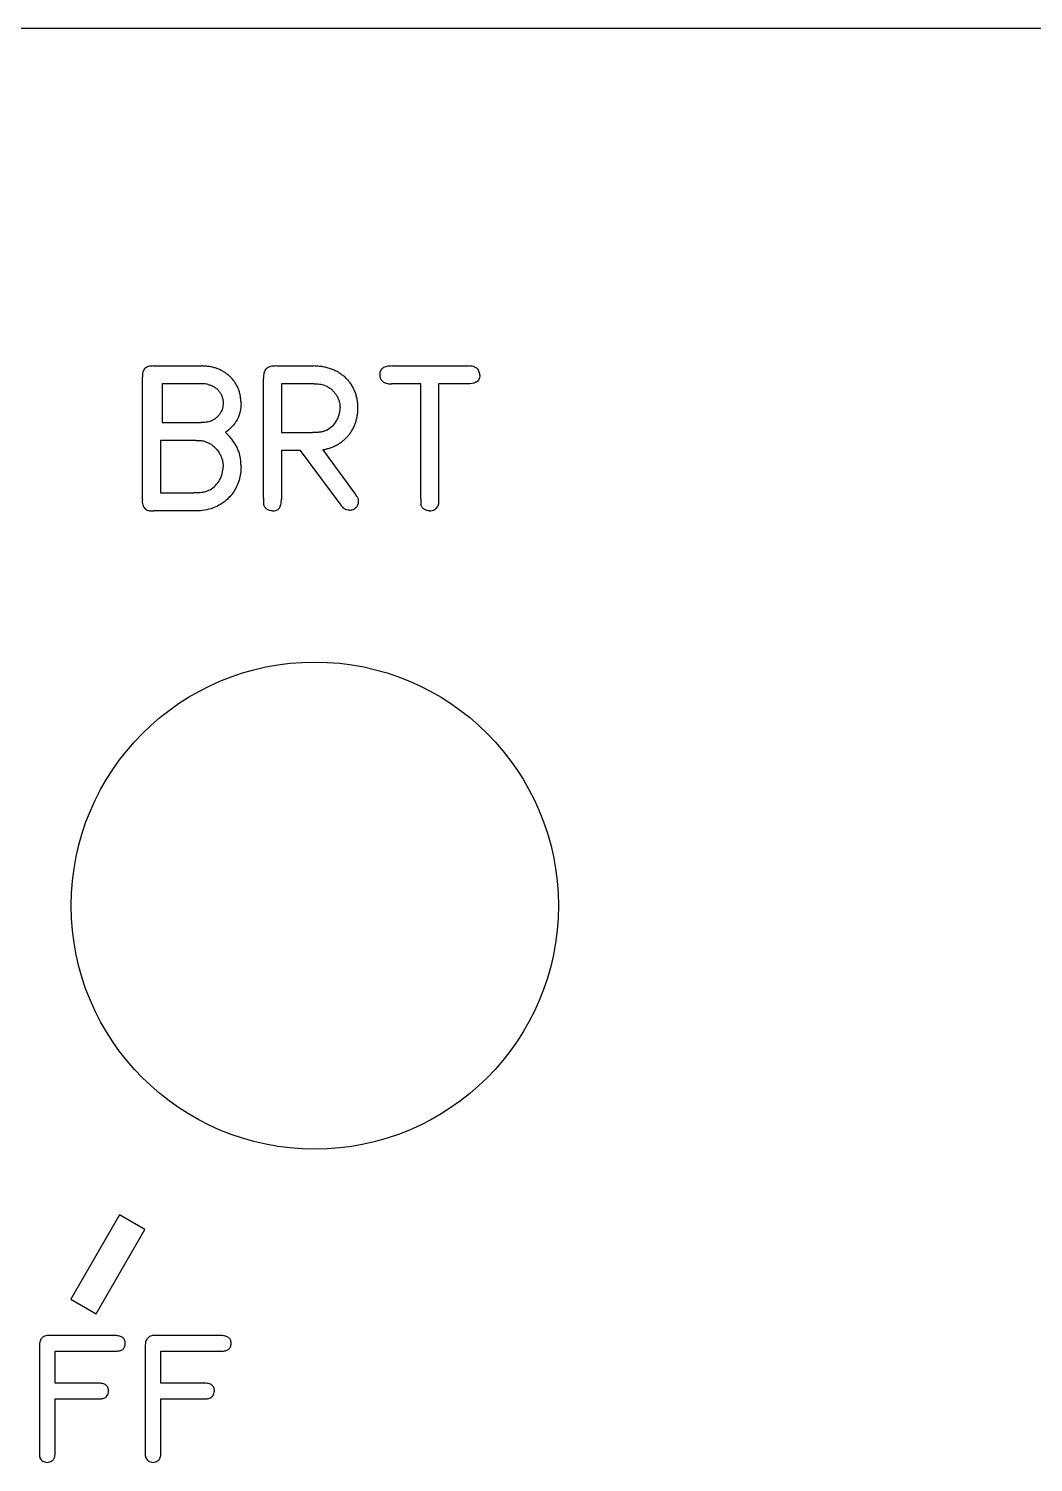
# Model space of a CAD drawing. Header units: inches. Extents: x -6.75 to 0, y -1.75 to 1.53.
# Drawn here: x -5.356 to -4.325, y 0.055 to 1.526 of the extents above; entities that cross this region are included whole.
import ezdxf

# ---------------------------------------------------------------- set-up
doc = ezdxf.new("R2010")
doc.units = ezdxf.units.IN
doc.header["$MEASUREMENT"] = 0

msp = doc.modelspace()

# ---------------------------------------------------------------- linework, layer by layer
at = {"color": 1, "linetype": 'Continuous', "lineweight": 25}
for p, q in [((-0.0625, 1.5264), (-6.6875, 1.5264)), ((-5.228, 1.1802), (-5.1777, 1.1802)), ((-5.1016, 1.1802), (-5.0638, 1.1802)), ((-4.9828, 1.1802), (-4.9048, 1.1802)), ((-5.2394, 1.0432), (-5.2394, 1.1689)), ((-5.1151, 1.0444), (-5.1152, 1.1673)), ((-5.1797, 1.1618), (-5.2193, 1.1618)), ((-5.2193, 1.1618), (-5.2193, 1.1223)), ((-5.0631, 1.1618), (-5.0968, 1.1618)), ((-5.0968, 1.1618), (-5.0968, 1.1119)), ((-4.9538, 1.1618), (-4.9839, 1.1618)), ((-4.9538, 1.0439), (-4.9538, 1.1618)), ((-4.9354, 1.1618), (-4.9354, 1.0428)), ((-4.9055, 1.1618), (-4.9354, 1.1618)), ((-5.2193, 1.1223), (-5.1793, 1.1223)), ((-5.1847, 1.1039), (-5.2209, 1.1039)), ((-5.2209, 1.1039), (-5.2209, 1.0499)), ((-5.0968, 1.1119), (-5.0647, 1.1119)), ((-5.0968, 1.0936), (-5.0968, 1.0436)), ((-5.077, 1.0936), (-5.0968, 1.0936)), ((-5.0354, 1.0374), (-5.077, 1.0936)), ((-5.0542, 1.0942), (-5.0208, 1.0482)), ((-5.2209, 1.0499), (-5.1867, 1.0499)), ((-5.1864, 1.0315), (-5.2278, 1.0315)), ((-5.263, 0.3091), (-5.313, 0.2225)), ((-5.237, 0.2941), (-5.263, 0.3091)), ((-5.287, 0.2075), (-5.237, 0.2941)), ((-5.313, 0.2225), (-5.287, 0.2075)), ((-5.2673, 0.1852), (-5.3337, 0.1852)), ((-5.1587, 0.1852), (-5.2251, 0.1852)), ((-5.3452, 0.1743), (-5.3451, 0.0657)), ((-5.3291, 0.1692), (-5.2673, 0.1692)), ((-5.3291, 0.1364), (-5.3291, 0.1692)), ((-5.2366, 0.1743), (-5.2365, 0.0657)), ((-5.2205, 0.1692), (-5.1587, 0.1692)), ((-5.2205, 0.1364), (-5.2205, 0.1692)), ((-5.2851, 0.1364), (-5.3291, 0.1364)), ((-5.1765, 0.1364), (-5.2205, 0.1364)), ((-5.3291, 0.0657), (-5.3291, 0.1203)), ((-5.3291, 0.1203), (-5.2857, 0.1203)), ((-5.2205, 0.0657), (-5.2205, 0.1203)), ((-5.2205, 0.1203), (-5.1771, 0.1203))]:
    msp.add_line(p, q, dxfattribs=at)
msp.add_circle((-5.0625, 0.6264), 0.25, dxfattribs=at)
for points, knots in [([(-5.228, 1.1802), (-5.2289, 1.1802), (-5.2307, 1.1802), (-5.2331, 1.1798), (-5.2352, 1.1789), (-5.2369, 1.1777), (-5.2381, 1.176), (-5.239, 1.174), (-5.2394, 1.1716), (-5.2394, 1.1698), (-5.2394, 1.1689)], [0, 0, 0, 0, 0.148341, 0.278025, 0.393794, 0.500901, 0.609041, 0.72391, 0.853594, 1, 1, 1, 1]), ([(-5.1382, 1.1422), (-5.1382, 1.1435), (-5.1384, 1.1462), (-5.139, 1.15), (-5.1398, 1.1537), (-5.1411, 1.1572), (-5.1427, 1.1605), (-5.1446, 1.1636), (-5.1469, 1.1666), (-5.1494, 1.1693), (-5.1523, 1.1718), (-5.1553, 1.1739), (-5.1586, 1.1758), (-5.162, 1.1774), (-5.1657, 1.1785), (-5.1695, 1.1795), (-5.1736, 1.18), (-5.1763, 1.1801), (-5.1777, 1.1802)], [0, 0, 0, 0, 0.065667, 0.129271, 0.190795, 0.251478, 0.311279, 0.370829, 0.430761, 0.492448, 0.554243, 0.615247, 0.676077, 0.737571, 0.800409, 0.864501, 0.931168, 1, 1, 1, 1]), ([(-5.1016, 1.1802), (-5.1028, 1.1802), (-5.1049, 1.1802), (-5.1078, 1.1797), (-5.1103, 1.1788), (-5.1123, 1.1774), (-5.1138, 1.1755), (-5.1148, 1.1731), (-5.1152, 1.1703), (-5.1152, 1.1684), (-5.1152, 1.1673)], [0, 0, 0, 0, 0.15381, 0.286923, 0.403921, 0.512584, 0.619487, 0.731595, 0.857204, 1, 1, 1, 1]), ([(-5.0182, 1.1374), (-5.0183, 1.1389), (-5.0184, 1.142), (-5.019, 1.1464), (-5.0201, 1.1507), (-5.0215, 1.1547), (-5.0233, 1.1584), (-5.0255, 1.162), (-5.028, 1.1652), (-5.031, 1.1683), (-5.0342, 1.171), (-5.0377, 1.1734), (-5.0415, 1.1755), (-5.0455, 1.1771), (-5.0497, 1.1785), (-5.0542, 1.1794), (-5.0589, 1.18), (-5.0622, 1.1801), (-5.0638, 1.1802)], [0, 0, 0, 0, 0.066973, 0.130798, 0.192516, 0.252737, 0.311919, 0.370508, 0.42962, 0.489933, 0.550435, 0.610788, 0.671641, 0.733202, 0.796041, 0.861499, 0.929372, 1, 1, 1, 1]), ([(-4.9828, 1.1802), (-4.9838, 1.1802), (-4.9858, 1.1802), (-4.9885, 1.1798), (-4.9908, 1.1791), (-4.9927, 1.1782), (-4.9941, 1.1769), (-4.9952, 1.1753), (-4.9957, 1.1734), (-4.9958, 1.1721), (-4.9958, 1.1714)], [0, 0, 0, 0, 0.173993, 0.3237329, 0.4555417, 0.5692811, 0.6753243, 0.7768703, 0.8824216, 1, 1, 1, 1]), ([(-4.8932, 1.1707), (-4.8932, 1.1714), (-4.8933, 1.1729), (-4.8939, 1.1748), (-4.8948, 1.1765), (-4.8961, 1.1779), (-4.8978, 1.1789), (-4.8998, 1.1797), (-4.9022, 1.1801), (-4.9039, 1.1802), (-4.9048, 1.1802)], [0, 0, 0, 0, 0.130829, 0.247349, 0.357249, 0.465448, 0.577582, 0.702496, 0.841047, 1, 1, 1, 1]), ([(-4.9958, 1.1714), (-4.9958, 1.1706), (-4.9957, 1.1692), (-4.9951, 1.1673), (-4.9942, 1.1655), (-4.9928, 1.1642), (-4.9911, 1.1631), (-4.989, 1.1624), (-4.9866, 1.1619), (-4.9849, 1.1619), (-4.9839, 1.1618)], [0, 0, 0, 0, 0.129367, 0.244583, 0.353255, 0.461557, 0.575019, 0.700289, 0.84096, 1, 1, 1, 1]), ([(-4.8932, 1.1707), (-4.8932, 1.1693), (-4.8934, 1.1678), (-4.8947, 1.1652), (-4.8958, 1.1642), (-4.8996, 1.162), (-4.9026, 1.1619), (-4.9055, 1.1618)], [0, 0, 0, 0, 0.25, 0.25, 0.5, 0.5, 1, 1, 1, 1]), ([(-5.1719, 1.1612), (-5.1726, 1.1614), (-5.1732, 1.1615), (-5.1738, 1.1616), (-5.1745, 1.1617), (-5.1752, 1.1618), (-5.1758, 1.1618), (-5.1771, 1.1619), (-5.1784, 1.1618), (-5.1797, 1.1618)], [0, 0, 0, 0, 0.0000502317, 0.0000502317, 0.0000502317, 0.0001005187, 0.0001005187, 0.0001005187, 0.0001999445, 0.0001999445, 0.0001999445, 0.0001999445]), ([(-5.1719, 1.1612), (-5.1708, 1.1609), (-5.1687, 1.1604), (-5.1657, 1.1588), (-5.163, 1.1569), (-5.1608, 1.1545), (-5.1589, 1.1518), (-5.1576, 1.1488), (-5.1567, 1.1456), (-5.1566, 1.1433), (-5.1565, 1.1422)], [0, 0, 0, 0, 0.128723, 0.251657, 0.374086, 0.498535, 0.624255, 0.746195, 0.871248, 1, 1, 1, 1]), ([(-5.0631, 1.1618), (-5.0618, 1.1618), (-5.0595, 1.1618), (-5.0563, 1.1615), (-5.0535, 1.1608), (-5.0519, 1.1601), (-5.0511, 1.1598)], [0, 0, 0, 0, 0.314928, 0.565668, 0.78212, 1, 1, 1, 1]), ([(-5.0511, 1.1598), (-5.05, 1.1592), (-5.0479, 1.1582), (-5.0451, 1.156), (-5.0426, 1.1535), (-5.0405, 1.1507), (-5.0388, 1.1475), (-5.0375, 1.1442), (-5.0367, 1.1407), (-5.0366, 1.1384), (-5.0365, 1.1371)], [0, 0, 0, 0, 0.125904, 0.249604, 0.372836, 0.49813, 0.624034, 0.747355, 0.872016, 1, 1, 1, 1]), ([(-5.1565, 1.1422), (-5.1566, 1.1412), (-5.1566, 1.1393), (-5.1572, 1.1366), (-5.1582, 1.134), (-5.1596, 1.1315), (-5.1612, 1.1293), (-5.1632, 1.1273), (-5.1654, 1.1256), (-5.1671, 1.1247), (-5.1679, 1.1242)], [0, 0, 0, 0, 0.127242, 0.25258, 0.374484, 0.499056, 0.623995, 0.747426, 0.872065, 1, 1, 1, 1]), ([(-5.1382, 1.1422), (-5.1382, 1.1392), (-5.1384, 1.1362), (-5.1398, 1.1305), (-5.1408, 1.1276), (-5.1437, 1.1225), (-5.1455, 1.1201), (-5.1496, 1.1157), (-5.1519, 1.1139), (-5.1543, 1.1121)], [0, 0, 0, 0, 0.25, 0.25, 0.5, 0.5, 0.75, 0.75, 1, 1, 1, 1]), ([(-5.0542, 1.0942), (-5.0529, 1.0945), (-5.0503, 1.0951), (-5.0465, 1.0962), (-5.0428, 1.0977), (-5.0394, 1.0993), (-5.0363, 1.1014), (-5.0333, 1.1036), (-5.0305, 1.1061), (-5.028, 1.1088), (-5.0258, 1.1118), (-5.0237, 1.115), (-5.0221, 1.1183), (-5.0207, 1.1218), (-5.0196, 1.1255), (-5.0188, 1.1293), (-5.0183, 1.1333), (-5.0182, 1.136), (-5.0182, 1.1374)], [0, 0, 0, 0, 0.066823, 0.131788, 0.194663, 0.256363, 0.316702, 0.377259, 0.437653, 0.498791, 0.559666, 0.620287, 0.681045, 0.741769, 0.803758, 0.867274, 0.932523, 1, 1, 1, 1]), ([(-5.0504, 1.1145), (-5.0484, 1.1156), (-5.0464, 1.1168), (-5.043, 1.12), (-5.0415, 1.1218), (-5.039, 1.1258), (-5.0381, 1.1279), (-5.0369, 1.1325), (-5.0366, 1.1348), (-5.0365, 1.1371)], [0, 0, 0, 0, 0.25, 0.25, 0.5, 0.5, 0.75, 0.75, 1, 1, 1, 1]), ([(-5.1679, 1.1242), (-5.1686, 1.1239), (-5.1701, 1.1232), (-5.1727, 1.1226), (-5.1758, 1.1223), (-5.178, 1.1223), (-5.1793, 1.1223)], [0, 0, 0, 0, 0.205292, 0.418334, 0.671202, 1, 1, 1, 1]), ([(-5.1847, 1.1039), (-5.1836, 1.1039), (-5.1816, 1.1039), (-5.179, 1.1037), (-5.1767, 1.1033), (-5.1753, 1.1028), (-5.1746, 1.1026)], [0, 0, 0, 0, 0.322614, 0.563902, 0.776806, 1, 1, 1, 1]), ([(-5.1382, 1.077), (-5.1382, 1.0787), (-5.1383, 1.082), (-5.139, 1.0868), (-5.1401, 1.0914), (-5.1419, 1.0958), (-5.1441, 1.1), (-5.1469, 1.1041), (-5.1504, 1.1082), (-5.153, 1.1108), (-5.1543, 1.1121)], [0, 0, 0, 0, 0.126513, 0.247652, 0.365785, 0.481511, 0.598969, 0.72439, 0.857306, 1, 1, 1, 1]), ([(-5.0504, 1.1145), (-5.0513, 1.114), (-5.0532, 1.1131), (-5.0558, 1.1125), (-5.0581, 1.1122), (-5.06, 1.112), (-5.0623, 1.112), (-5.0639, 1.1119), (-5.0647, 1.1119)], [0, 0, 0, 0, 0.211517, 0.424706, 0.540005, 0.674698, 0.828583, 1, 1, 1, 1]), ([(-5.1746, 1.1026), (-5.1733, 1.102), (-5.1707, 1.1011), (-5.1673, 1.0987), (-5.1642, 1.096), (-5.1616, 1.0927), (-5.1594, 1.0891), (-5.1578, 1.0852), (-5.1568, 1.081), (-5.1566, 1.0782), (-5.1565, 1.0768)], [0, 0, 0, 0, 0.124059, 0.246121, 0.368502, 0.494804, 0.62208, 0.747171, 0.872169, 1, 1, 1, 1]), ([(-5.1699, 1.0531), (-5.1679, 1.0544), (-5.166, 1.0558), (-5.1628, 1.0592), (-5.1613, 1.0611), (-5.159, 1.0653), (-5.1581, 1.0675), (-5.1568, 1.0721), (-5.1567, 1.0744), (-5.1565, 1.0768)], [0, 0, 0, 0, 0.25, 0.25, 0.5, 0.5, 0.75, 0.75, 1, 1, 1, 1]), ([(-5.1382, 1.077), (-5.1382, 1.0746), (-5.1384, 1.0723), (-5.139, 1.0676), (-5.1395, 1.0653), (-5.1415, 1.0585), (-5.1437, 1.0541), (-5.1491, 1.0464), (-5.1525, 1.0429), (-5.1582, 1.0388), (-5.1603, 1.0375), (-5.1646, 1.0354), (-5.1668, 1.0345), (-5.169, 1.0337)], [0, 0, 0, 0, 0.125, 0.125, 0.25, 0.25, 0.5, 0.5, 0.75, 0.75, 0.875, 0.875, 1, 1, 1, 1]), ([(-5.1699, 1.0531), (-5.171, 1.0525), (-5.1732, 1.0515), (-5.1762, 1.0507), (-5.1789, 1.0502), (-5.1813, 1.05), (-5.1839, 1.0499), (-5.1857, 1.0499), (-5.1867, 1.0499)], [0, 0, 0, 0, 0.207035, 0.42463, 0.544069, 0.679518, 0.831472, 1, 1, 1, 1]), ([(-5.0208, 1.0482), (-5.0207, 1.0481), (-5.0207, 1.048), (-5.0206, 1.0479), (-5.0206, 1.0478), (-5.0205, 1.0477), (-5.0204, 1.0476), (-5.0203, 1.0474), (-5.0201, 1.0473), (-5.0199, 1.0471)], [0, 0, 0, 0, 0.00000904667, 0.00000904667, 0.00000904667, 0.00001812828, 0.00001812828, 0.00001812828, 0.00003594262, 0.00003594262, 0.00003594262, 0.00003594262]), ([(-5.0175, 1.0411), (-5.0175, 1.0416), (-5.0176, 1.0427), (-5.018, 1.0442), (-5.0188, 1.0457), (-5.0195, 1.0466), (-5.0199, 1.0471)], [0, 0, 0, 0, 0.2263142, 0.4653287, 0.7196343, 1, 1, 1, 1]), ([(-5.2394, 1.0432), (-5.2395, 1.0423), (-5.2396, 1.0404), (-5.2392, 1.0379), (-5.2384, 1.0357), (-5.2371, 1.034), (-5.2354, 1.0327), (-5.2332, 1.0319), (-5.2306, 1.0314), (-5.2288, 1.0315), (-5.2278, 1.0315)], [0, 0, 0, 0, 0.147665, 0.277498, 0.390537, 0.497473, 0.603097, 0.718271, 0.848644, 1, 1, 1, 1]), ([(-5.169, 1.0337), (-5.1719, 1.0329), (-5.1747, 1.0321), (-5.1806, 1.0316), (-5.1835, 1.0315), (-5.1864, 1.0315)], [0, 0, 0, 0, 0.5, 0.5, 1, 1, 1, 1]), ([(-5.1151, 1.0444), (-5.1151, 1.0436), (-5.1152, 1.0421), (-5.1151, 1.0403), (-5.1151, 1.0391), (-5.115, 1.0385), (-5.1149, 1.0383)], [0, 0, 0, 0, 0.430234, 0.695926, 0.868127, 1, 1, 1, 1]), ([(-5.1058, 1.0315), (-5.1069, 1.0315), (-5.1079, 1.0316), (-5.1099, 1.0322), (-5.1108, 1.0327), (-5.1125, 1.0339), (-5.1132, 1.0346), (-5.1143, 1.0363), (-5.1147, 1.0373), (-5.1149, 1.0383)], [0, 0, 0, 0, 0.25, 0.25, 0.5, 0.5, 0.75, 0.75, 1, 1, 1, 1]), ([(-5.1058, 1.0315), (-5.1051, 1.0315), (-5.1038, 1.0315), (-5.1018, 1.032), (-5.1002, 1.0329), (-5.0989, 1.0343), (-5.0979, 1.0361), (-5.0972, 1.0382), (-5.0968, 1.0408), (-5.0968, 1.0426), (-5.0968, 1.0436)], [0, 0, 0, 0, 0.124533, 0.234464, 0.339256, 0.44299, 0.557001, 0.686182, 0.832719, 1, 1, 1, 1]), ([(-5.0269, 1.0323), (-5.0278, 1.0323), (-5.0286, 1.0323), (-5.0303, 1.0327), (-5.0312, 1.0331), (-5.0333, 1.0346), (-5.0344, 1.036), (-5.0354, 1.0374)], [0, 0, 0, 0, 0.25, 0.25, 0.5, 0.5, 1, 1, 1, 1]), ([(-5.0269, 1.0323), (-5.0263, 1.0323), (-5.025, 1.0324), (-5.0232, 1.0329), (-5.0216, 1.0337), (-5.0202, 1.0348), (-5.019, 1.0361), (-5.0182, 1.0376), (-5.0176, 1.0393), (-5.0175, 1.0405), (-5.0175, 1.0411)], [0, 0, 0, 0, 0.135646, 0.261721, 0.384461, 0.506394, 0.629134, 0.747998, 0.871067, 1, 1, 1, 1]), ([(-4.9538, 1.0439), (-4.9538, 1.0431), (-4.9538, 1.0418), (-4.9538, 1.0401), (-4.9537, 1.0389), (-4.9536, 1.0382), (-4.9536, 1.0379)], [0, 0, 0, 0, 0.398277, 0.647904, 0.828757, 1, 1, 1, 1]), ([(-4.9446, 1.0315), (-4.9456, 1.0316), (-4.9466, 1.0317), (-4.9484, 1.0322), (-4.9493, 1.0327), (-4.9509, 1.0338), (-4.9517, 1.0344), (-4.9529, 1.036), (-4.9533, 1.0369), (-4.9536, 1.0379)], [0, 0, 0, 0, 0.25, 0.25, 0.5, 0.5, 0.75, 0.75, 1, 1, 1, 1]), ([(-4.9446, 1.0315), (-4.9437, 1.0316), (-4.942, 1.0317), (-4.9396, 1.0327), (-4.9376, 1.0342), (-4.9367, 1.0356), (-4.9363, 1.0363)], [0, 0, 0, 0, 0.271915, 0.5139, 0.751504, 1, 1, 1, 1]), ([(-4.9354, 1.0428), (-4.9354, 1.0417), (-4.9354, 1.0406), (-4.9356, 1.0384), (-4.9359, 1.0373), (-4.9363, 1.0363)], [0, 0, 0, 0, 0.5, 0.5, 1, 1, 1, 1]), ([(-5.3337, 0.1852), (-5.3346, 0.1853), (-5.3363, 0.1854), (-5.3386, 0.185), (-5.3407, 0.1843), (-5.3424, 0.1831), (-5.3436, 0.1814), (-5.3445, 0.1794), (-5.3451, 0.177), (-5.3451, 0.1753), (-5.3452, 0.1743)], [0, 0, 0, 0, 0.1460791, 0.2727787, 0.3867336, 0.4938842, 0.6025671, 0.7186379, 0.8500652, 1, 1, 1, 1]), ([(-5.257, 0.1772), (-5.257, 0.1778), (-5.2571, 0.179), (-5.2576, 0.1807), (-5.2584, 0.1821), (-5.2596, 0.1832), (-5.2611, 0.1841), (-5.2629, 0.1847), (-5.265, 0.1851), (-5.2665, 0.1852), (-5.2673, 0.1852)], [0, 0, 0, 0, 0.1247647, 0.2388399, 0.3484871, 0.4551029, 0.5700051, 0.6955556, 0.839284, 1, 1, 1, 1]), ([(-5.2673, 0.1692), (-5.2665, 0.1692), (-5.265, 0.1692), (-5.2629, 0.1696), (-5.2611, 0.1702), (-5.2595, 0.1711), (-5.2584, 0.1723), (-5.2576, 0.1737), (-5.257, 0.1754), (-5.257, 0.1766), (-5.257, 0.1772)], [0, 0, 0, 0, 0.160888, 0.303661, 0.430166, 0.544932, 0.652172, 0.75916, 0.872477, 1, 1, 1, 1]), ([(-5.2251, 0.1852), (-5.226, 0.1853), (-5.2276, 0.1854), (-5.23, 0.185), (-5.2321, 0.1843), (-5.2337, 0.1831), (-5.235, 0.1814), (-5.2359, 0.1794), (-5.2364, 0.177), (-5.2365, 0.1753), (-5.2366, 0.1743)], [0, 0, 0, 0, 0.146079, 0.272779, 0.386734, 0.493884, 0.602567, 0.718638, 0.850065, 1, 1, 1, 1]), ([(-5.1483, 0.1772), (-5.1484, 0.1778), (-5.1485, 0.179), (-5.149, 0.1807), (-5.1498, 0.1821), (-5.151, 0.1832), (-5.1525, 0.1841), (-5.1543, 0.1847), (-5.1564, 0.1851), (-5.1579, 0.1852), (-5.1587, 0.1852)], [0, 0, 0, 0, 0.1247647, 0.2388399, 0.3484871, 0.4551029, 0.5700051, 0.6955556, 0.839284, 1, 1, 1, 1]), ([(-5.1587, 0.1692), (-5.1579, 0.1692), (-5.1564, 0.1692), (-5.1543, 0.1696), (-5.1524, 0.1702), (-5.1509, 0.1711), (-5.1497, 0.1723), (-5.149, 0.1737), (-5.1484, 0.1754), (-5.1484, 0.1766), (-5.1483, 0.1772)], [0, 0, 0, 0, 0.1608876, 0.3036611, 0.4301656, 0.5449325, 0.6521719, 0.7591597, 0.8724769, 1, 1, 1, 1]), ([(-5.2741, 0.1282), (-5.2742, 0.1289), (-5.2742, 0.1301), (-5.2747, 0.1319), (-5.2755, 0.1333), (-5.2768, 0.1345), (-5.2784, 0.1354), (-5.2803, 0.136), (-5.2826, 0.1363), (-5.2842, 0.1364), (-5.2851, 0.1364)], [0, 0, 0, 0, 0.1248345, 0.2357335, 0.34105, 0.4458075, 0.5582693, 0.6873563, 0.8337447, 1, 1, 1, 1]), ([(-5.1655, 0.1282), (-5.1655, 0.1289), (-5.1656, 0.1301), (-5.166, 0.1319), (-5.1669, 0.1333), (-5.1682, 0.1345), (-5.1697, 0.1354), (-5.1717, 0.136), (-5.174, 0.1363), (-5.1756, 0.1364), (-5.1765, 0.1364)], [0, 0, 0, 0, 0.124835, 0.235734, 0.34105, 0.445808, 0.558269, 0.687356, 0.833745, 1, 1, 1, 1]), ([(-5.2857, 0.1203), (-5.2849, 0.1203), (-5.2835, 0.1203), (-5.2817, 0.1204), (-5.2803, 0.1206), (-5.2796, 0.1208), (-5.2792, 0.1209)], [0, 0, 0, 0, 0.377415, 0.644407, 0.838124, 1, 1, 1, 1]), ([(-5.2792, 0.1209), (-5.2785, 0.1212), (-5.2771, 0.1219), (-5.2754, 0.1235), (-5.2744, 0.1258), (-5.2742, 0.1274), (-5.2741, 0.1282)], [0, 0, 0, 0, 0.254395, 0.488981, 0.730205, 1, 1, 1, 1]), ([(-5.1771, 0.1203), (-5.1762, 0.1203), (-5.1748, 0.1203), (-5.173, 0.1204), (-5.1717, 0.1206), (-5.171, 0.1208), (-5.1706, 0.1209)], [0, 0, 0, 0, 0.377415, 0.644407, 0.838124, 1, 1, 1, 1]), ([(-5.1706, 0.1209), (-5.1699, 0.1212), (-5.1685, 0.1219), (-5.1668, 0.1235), (-5.1658, 0.1258), (-5.1656, 0.1274), (-5.1655, 0.1282)], [0, 0, 0, 0, 0.254395, 0.488981, 0.730205, 1, 1, 1, 1]), ([(-5.3451, 0.0657), (-5.3451, 0.0649), (-5.3452, 0.0636), (-5.3451, 0.062), (-5.345, 0.0608), (-5.3447, 0.0601), (-5.3446, 0.0597)], [0, 0, 0, 0, 0.3808089, 0.6307482, 0.8166972, 1, 1, 1, 1]), ([(-5.3446, 0.0597), (-5.3442, 0.0591), (-5.3434, 0.0578), (-5.3417, 0.0563), (-5.3395, 0.0554), (-5.338, 0.0552), (-5.3371, 0.0551)], [0, 0, 0, 0, 0.250598, 0.488274, 0.729187, 1, 1, 1, 1]), ([(-5.3371, 0.0551), (-5.3363, 0.0552), (-5.3346, 0.0553), (-5.3327, 0.0562), (-5.3314, 0.0573), (-5.3306, 0.0581), (-5.3301, 0.0592), (-5.3298, 0.0599), (-5.3297, 0.0603)], [0, 0, 0, 0, 0.260336, 0.512831, 0.636243, 0.757152, 0.876351, 1, 1, 1, 1]), ([(-5.3297, 0.0603), (-5.3295, 0.0606), (-5.3293, 0.0613), (-5.3291, 0.0624), (-5.3291, 0.0638), (-5.3291, 0.065), (-5.3291, 0.0657)], [0, 0, 0, 0, 0.183198, 0.368464, 0.619108, 1, 1, 1, 1]), ([(-5.2365, 0.0657), (-5.2365, 0.0649), (-5.2365, 0.0636), (-5.2365, 0.062), (-5.2363, 0.0608), (-5.2361, 0.0601), (-5.236, 0.0597)], [0, 0, 0, 0, 0.3808089, 0.6307482, 0.8166972, 1, 1, 1, 1]), ([(-5.236, 0.0597), (-5.2356, 0.0591), (-5.2348, 0.0578), (-5.2331, 0.0563), (-5.2309, 0.0554), (-5.2294, 0.0552), (-5.2285, 0.0551)], [0, 0, 0, 0, 0.250598, 0.488274, 0.729187, 1, 1, 1, 1]), ([(-5.2285, 0.0551), (-5.2277, 0.0552), (-5.226, 0.0553), (-5.2241, 0.0562), (-5.2228, 0.0573), (-5.222, 0.0581), (-5.2214, 0.0592), (-5.2212, 0.0599), (-5.2211, 0.0603)], [0, 0, 0, 0, 0.260336, 0.512831, 0.636243, 0.757152, 0.876351, 1, 1, 1, 1]), ([(-5.2211, 0.0603), (-5.2209, 0.0606), (-5.2207, 0.0613), (-5.2205, 0.0624), (-5.2205, 0.0638), (-5.2205, 0.065), (-5.2205, 0.0657)], [0, 0, 0, 0, 0.183198, 0.368464, 0.619108, 1, 1, 1, 1])]:
    msp.add_open_spline(points, degree=3, knots=knots, dxfattribs=at)

doc.saveas('drawing.dxf')
